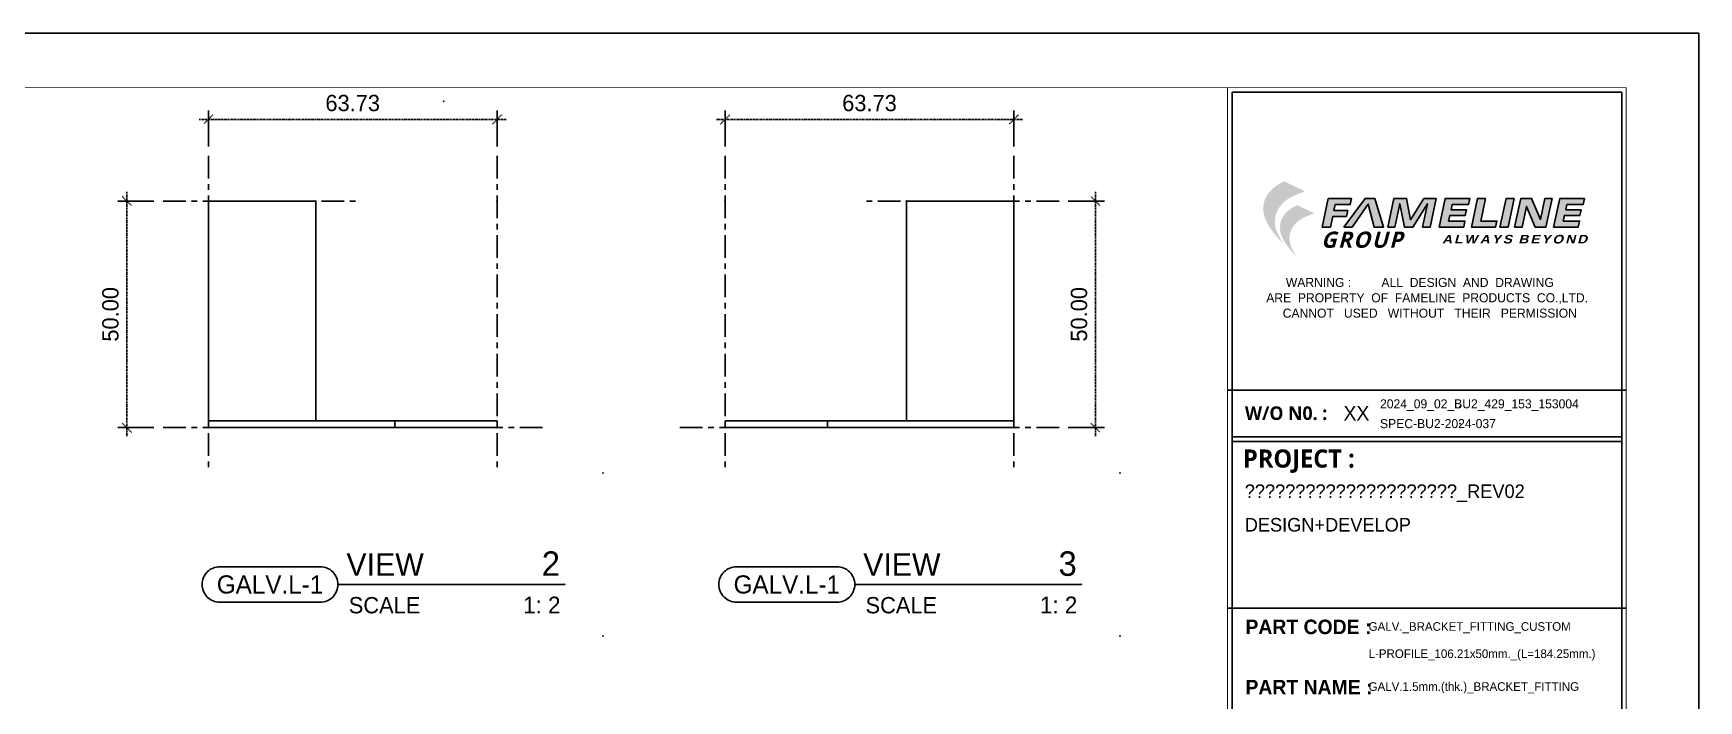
# Model space of a CAD drawing. Header units: millimetres. Extents: x -244126 to 368105, y -173968 to 259060.
# Drawn here: x 9336 to 9703.6, y 4170.9 to 4318.1 of the extents above; entities that cross this region are included whole.
import ezdxf
from ezdxf.enums import TextEntityAlignment as Align

# ---------------------------------------------------------------- set-up
doc = ezdxf.new("R2010")
doc.units = ezdxf.units.MM
doc.header["$MEASUREMENT"] = 0
for name, pattern in [('005_GG_TA_LINE', [13.75, 5, -1.25, 1.25, -1.25, 5]), ('ACAD_ISO04W100', [30, 24, -3, 0, -3]), ('BORDER2', [22.225, 6.35, -3.175, 6.35, -3.175, 0, -3.175]), ('CENTER', [2, 1.25, -0.25, 0.25, -0.25]), ('TA_GL_000.00010', [0.000275, 0.0001, -2.5e-05, 2.5e-05, -2.5e-05, 0.0001]), ('TA_GL_005.00', [13.75, 5, -1.25, 1.25, -1.25, 5]), ('TA_HL_003.00000', [19.5, 10.65, -8.85])]:
    doc.linetypes.add(name, pattern=pattern)
for name, color, linetype in [('000 - D I M', 6, 'Continuous'), ('000 - GRID', 8, 'CENTER'), ('000 - L I N E 0.1', 1, 'Continuous'), ('000 - SYMBOL CON', 1, 'Continuous'), ('000 - T E X T', 4, 'Continuous'), ('000 - TITLEBLOCK', 4, 'Continuous'), ('000 - WIPEOUT', 250, 'Continuous'), ('002 - STRUCTURAL STEEL', 4, 'Continuous'), ('T E X T', 4, 'Continuous')]:
    doc.layers.add(name, color=color, linetype=linetype)
doc.styles.add('Cetury Gothic', font='GOTHIC.TTF')
doc.styles.add('CORDIA', font='cordia.shx')
doc.styles.add('MtXpl_BrowalliaUPC', font='BrowalliaUPC.ttf')
doc.styles.add('MtXpl_Century_Gothic', font='GOTHICB.TTF')
doc.styles.add('MtXpl_Malgun_Gothic', font='malgunbd.ttf')
doc.styles.add('TA', font='Cordia New.ttf', dxfattribs={"height": 4.5})
doc.dimstyles.new('DIM E-E', dxfattribs={"dimscale": 2, "dimtxt": 0.18, "dimasz": 0.1, "dimexe": 0.1, "dimexo": 0.1, "dimgap": 0.09, "dimtad": 1, "dimtoh": 1, "dimzin": 0, "dimdsep": 46, "dimtxsty": 'CORDIA', "dimblk": 'OBLIQUE', "dimcen": 0.1, "dimdle": 0.1, "dimclrd": 40, "dimclre": 140, "dimclrt": 3, "dimadec": 0, "dimazin": 0, "dimtfac": 1, "dimtix": 1, "dimtmove": 2, "dimatfit": 3, "dimfxl": 1, "dimtolj": 1, "dimtzin": 0, "dimarcsym": 0})

# ---------------------------------------------------------------- blocks, each defined once
blk = doc.blocks.new('A$Cfd196da9')
at = {"color": 0, "linetype": 'ByBlock', "const_width": 0.1}
blk.add_lwpolyline([(-143.5, -98), (96.5, -98), (96.5, 99), (-143.5, 99)], close=True, dxfattribs=at)
blk = doc.blocks.new('NEW LOGO FAMELINE')
h = blk.add_hatch(color=3)
h.dxf.hatch_style = 1
h.set_gradient(color1=(51, 51, 51), color2=(132, 132, 132), tint=1, name='INVHEMISPHERICAL')
edge = h.paths.add_edge_path()
edge.add_spline(control_points=[(167, -151.3), (166.2, -150.2), (164.6, -148), (161.9, -143.2), (159.3, -137.4), (158.4, -130.6), (159.4, -124.4), (161.9, -118.6), (166.8, -112.3), (175.3, -106.8), (182.7, -104.2), (186.7, -102.7)], knot_values=[0, 0, 0, 0, 3.999368, 8.221458, 16.423435, 22.935826, 28.683381, 35.030362, 41.70231, 52.106571, 65.045306, 65.045306, 65.045306, 65.045306], degree=3, periodic=0)
edge.add_line((186.7, -102.7), (167.5, -93.5))
edge.add_spline(control_points=[(167.5, -93.5), (165.3, -94.5), (160.7, -96.8), (154.8, -101.7), (150.3, -107.6), (148, -114.3), (147.8, -121.1), (149.6, -128.8), (153.3, -135.6), (157.9, -141.6), (162.1, -146.7), (165.3, -149.7), (167, -151.3)], knot_values=[0, 0, 0, 0, 7.114643, 15.455222, 22.761373, 29.246418, 36.248595, 42.954952, 52.716962, 59.173886, 65.493194, 72.469008, 72.469008, 72.469008, 72.469008], degree=3, periodic=0)
edge = h.paths.add_edge_path(flags=16)
edge.add_spline(control_points=[(174.4, -106.3), (174.1, -106.2), (172.5, -105.6), (168.6, -105.4), (162.7, -105.8), (156.2, -106.9), (152.6, -109.1), (151, -110.1)], knot_values=[0, 0, 0, 0, 1.056476, 5.025479, 11.599149, 18.811417, 24.352285, 24.352285, 24.352285, 24.352285], degree=3, periodic=0)
edge.add_spline(control_points=[(151, -110.1), (151.1, -109.8), (151.2, -109.5), (151.8, -108.3), (152.4, -107.3), (153.9, -105.1), (154.9, -104), (157.1, -101.7), (158.4, -100.5), (160.4, -99), (161.1, -98.5), (162.6, -97.6), (163.3, -97.1), (164.9, -96.2), (165.8, -95.8), (167, -95.2), (167.2, -95.1), (167.5, -95)], knot_values=[0.636744, 0.636744, 0.636744, 0.636744, 1.528083, 1.528083, 5.150301, 5.150301, 9.845601, 9.845601, 15.15015, 15.15015, 17.802424, 17.802424, 20.454698, 20.454698, 23.491903, 23.491903, 24.373762, 24.373762, 24.373762, 24.373762], degree=3, periodic=0)
edge.add_line((167.5, -95), (183.3, -102.6))
edge.add_spline(control_points=[(183.3, -102.6), (182.4, -102.9), (181.5, -103.2), (178.6, -104.4), (176.5, -105.2), (174.4, -106.3)], knot_values=[3.151221, 3.151221, 3.151221, 3.151221, 5.963358, 5.963358, 12.618488, 12.618488, 12.618488, 12.618488], degree=3, periodic=0)
h = blk.add_hatch(color=253)
h.dxf.hatch_style = 1
edge = h.paths.add_edge_path()
edge.add_spline(control_points=[(167.5, -95), (167.2, -95.1), (167, -95.2), (165.8, -95.8), (164.9, -96.2), (163.3, -97.1), (162.6, -97.6), (161.1, -98.5), (160.4, -99), (158.4, -100.5), (157.1, -101.7), (154.9, -104), (153.9, -105.1), (152.4, -107.3), (151.8, -108.3), (151.2, -109.5), (151.1, -109.8), (151, -110.1)], knot_values=[0.636744, 0.636744, 0.636744, 0.636744, 1.518603, 1.518603, 4.555808, 4.555808, 7.208082, 7.208082, 9.860357, 9.860357, 15.164905, 15.164905, 19.860205, 19.860205, 23.482423, 23.482423, 24.373762, 24.373762, 24.373762, 24.373762], degree=3, periodic=0)
edge.add_spline(control_points=[(151, -110.1), (152.6, -109.1), (156.2, -106.9), (162.7, -105.8), (168.6, -105.4), (172.5, -105.6), (174.1, -106.2), (174.4, -106.3)], knot_values=[0, 0, 0, 0, 5.540868, 12.753135, 19.326806, 23.295809, 24.352285, 24.352285, 24.352285, 24.352285], degree=3, periodic=0)
edge.add_spline(control_points=[(174.4, -106.3), (176.5, -105.2), (178.6, -104.4), (181.5, -103.2), (182.4, -102.9), (183.3, -102.6)], knot_values=[3.151221, 3.151221, 3.151221, 3.151221, 9.806351, 9.806351, 12.618488, 12.618488, 12.618488, 12.618488], degree=3, periodic=0)
edge.add_line((183.3, -102.6), (167.5, -95))
edge = h.paths.add_edge_path()
edge.add_spline(control_points=[(179.5, -116.8), (179.3, -116.9), (179.1, -117), (178.1, -117.4), (177.4, -117.8), (176, -118.5), (175.4, -118.9), (174.3, -119.6), (173.7, -120), (172, -121.3), (171, -122.3), (169.1, -124.2), (168.3, -125.1), (167.1, -126.9), (166.6, -127.7), (166.1, -128.8), (166, -129), (165.9, -129.2)], knot_values=[0.636744, 0.636744, 0.636744, 0.636744, 1.518603, 1.518603, 4.555808, 4.555808, 7.208082, 7.208082, 9.860357, 9.860357, 15.164905, 15.164905, 19.860205, 19.860205, 23.482423, 23.482423, 24.373762, 24.373762, 24.373762, 24.373762], degree=3, periodic=0)
edge.add_spline(control_points=[(165.9, -129.2), (166.3, -129), (166.6, -128.7), (167, -128.5)], knot_values=[0, 0, 0, 0, 1.522018, 1.522018, 1.522018, 1.522018], degree=3, periodic=0)
edge.add_spline(control_points=[(167, -128.5), (167.7, -128.1), (168.5, -127.7), (169.2, -127.3)], knot_values=[1.522018, 1.522018, 1.522018, 1.522018, 4.566053, 4.566053, 4.566053, 4.566053], degree=3, periodic=0)
edge.add_spline(control_points=[(169.2, -127.3), (169.5, -127.2), (170.2, -126.9), (171, -126.6), (171.6, -126.5)], knot_values=[4.566053, 4.566053, 4.566053, 4.566053, 5.540868, 7.610089, 7.610089, 7.610089, 7.610089], degree=3, periodic=0)
edge.add_spline(control_points=[(171.6, -126.5), (172.4, -126.3), (173.2, -126.1), (174, -126)], knot_values=[7.610089, 7.610089, 7.610089, 7.610089, 10.654125, 10.654125, 10.654125, 10.654125], degree=3, periodic=0)
edge.add_spline(control_points=[(174, -126), (174.6, -125.9), (175.8, -125.7), (177.1, -125.6), (177.8, -125.5)], knot_values=[10.654125, 10.654125, 10.654125, 10.654125, 12.753135, 15.220178, 15.220178, 15.220178, 15.220178], degree=3, periodic=0)
edge.add_spline(control_points=[(177.8, -125.5), (178.9, -125.5), (180.1, -125.4), (181.4, -125.4), (181.5, -125.4)], knot_values=[15.220178, 15.220178, 15.220178, 15.220178, 19.326806, 19.786231, 19.786231, 19.786231, 19.786231], degree=3, periodic=0)
edge.add_spline(control_points=[(181.5, -125.4), (182.1, -125.5), (182.8, -125.5), (183.4, -125.6)], knot_values=[19.786231, 19.786231, 19.786231, 19.786231, 22.069258, 22.069258, 22.069258, 22.069258], degree=3, periodic=0)
edge.add_spline(control_points=[(183.4, -125.6), (183.7, -125.6), (184.1, -125.7), (184.5, -125.8), (184.6, -125.9)], knot_values=[22.069258, 22.069258, 22.069258, 22.069258, 23.295809, 23.591276, 23.591276, 23.591276, 23.591276], degree=3, periodic=0)
edge.add_spline(control_points=[(184.6, -125.9), (184.8, -125.9), (185, -126), (185.2, -126.1)], knot_values=[23.591276, 23.591276, 23.591276, 23.591276, 24.352285, 24.352285, 24.352285, 24.352285], degree=3, periodic=0)
edge.add_spline(control_points=[(185.2, -126.1), (186.9, -125.2), (188.6, -124.5), (191, -123.5), (191.8, -123.3), (192.5, -123)], knot_values=[3.151221, 3.151221, 3.151221, 3.151221, 9.806351, 9.806351, 12.618488, 12.618488, 12.618488, 12.618488], degree=3, periodic=0)
edge.add_line((192.5, -123), (179.5, -116.8))
h = blk.add_hatch(color=3)
h.dxf.hatch_style = 1
h.set_gradient(color1=(51, 51, 51), color2=(132, 132, 132), tint=1, name='INVHEMISPHERICAL')
edge = h.paths.add_edge_path()
edge.add_spline(control_points=[(179.1, -163.1), (178.5, -162.2), (177.2, -160.4), (174.9, -156.5), (172.8, -151.7), (172, -146), (172.8, -140.9), (174.9, -136.2), (178.9, -131), (185.9, -126.5), (192, -124.3), (195.3, -123.1)], knot_values=[0, 0, 0, 0, 3.28902, 6.761203, 13.506384, 18.862075, 23.588778, 28.808439, 34.295348, 42.851654, 53.492273, 53.492273, 53.492273, 53.492273], degree=3, periodic=0)
edge.add_line((195.3, -123.1), (179.5, -115.6))
edge.add_spline(control_points=[(179.5, -115.6), (177.7, -116.4), (173.9, -118.3), (169.1, -122.3), (165.3, -127.2), (163.4, -132.7), (163.3, -138.3), (164.8, -144.6), (167.9, -150.2), (171.6, -155.1), (175.1, -159.3), (177.7, -161.8), (179.1, -163.1)], knot_values=[0, 0, 0, 0, 5.850974, 12.71014, 18.718608, 24.051811, 29.810295, 35.325501, 43.35363, 48.663707, 53.86061, 59.597414, 59.597414, 59.597414, 59.597414], degree=3, periodic=0)
edge = h.paths.add_edge_path(flags=16)
edge.add_spline(control_points=[(171.6, -126.5), (171, -126.6), (170.2, -126.9), (169.5, -127.2), (169.2, -127.3)], knot_values=[4.566053, 4.566053, 4.566053, 4.566053, 6.635274, 7.610089, 7.610089, 7.610089, 7.610089], degree=3, periodic=0)
edge.add_spline(control_points=[(169.2, -127.3), (168.5, -127.7), (167.7, -128.1), (167, -128.5)], knot_values=[1.522018, 1.522018, 1.522018, 1.522018, 4.566053, 4.566053, 4.566053, 4.566053], degree=3, periodic=0)
edge.add_spline(control_points=[(167, -128.5), (166.6, -128.7), (166.3, -129), (165.9, -129.2)], knot_values=[0, 0, 0, 0, 1.522018, 1.522018, 1.522018, 1.522018], degree=3, periodic=0)
edge.add_spline(control_points=[(165.9, -129.2), (166, -129), (166.1, -128.8), (166.6, -127.7), (167.1, -126.9), (168.3, -125.1), (169.1, -124.2), (171, -122.3), (172, -121.3), (173.7, -120), (174.3, -119.6), (175.4, -118.9), (176, -118.5), (177.4, -117.8), (178.1, -117.4), (179.1, -117), (179.3, -116.9), (179.5, -116.8)], knot_values=[0.636744, 0.636744, 0.636744, 0.636744, 1.528083, 1.528083, 5.150301, 5.150301, 9.845601, 9.845601, 15.15015, 15.15015, 17.802424, 17.802424, 20.454698, 20.454698, 23.491903, 23.491903, 24.373762, 24.373762, 24.373762, 24.373762], degree=3, periodic=0)
edge.add_line((179.5, -116.8), (192.5, -123))
edge.add_spline(control_points=[(192.5, -123), (191.8, -123.3), (191, -123.5), (188.6, -124.5), (186.9, -125.2), (185.2, -126.1)], knot_values=[3.151221, 3.151221, 3.151221, 3.151221, 5.963358, 5.963358, 12.618488, 12.618488, 12.618488, 12.618488], degree=3, periodic=0)
edge.add_spline(control_points=[(185.2, -126.1), (185, -126), (184.8, -125.9), (184.6, -125.9)], knot_values=[23.591276, 23.591276, 23.591276, 23.591276, 24.352285, 24.352285, 24.352285, 24.352285], degree=3, periodic=0)
edge.add_spline(control_points=[(184.6, -125.9), (184.5, -125.8), (184.1, -125.7), (183.7, -125.6), (183.4, -125.6)], knot_values=[22.069258, 22.069258, 22.069258, 22.069258, 22.364725, 23.591276, 23.591276, 23.591276, 23.591276], degree=3, periodic=0)
edge.add_spline(control_points=[(183.4, -125.6), (182.8, -125.5), (182.1, -125.5), (181.5, -125.4)], knot_values=[19.786231, 19.786231, 19.786231, 19.786231, 22.069258, 22.069258, 22.069258, 22.069258], degree=3, periodic=0)
edge.add_spline(control_points=[(181.5, -125.4), (181.4, -125.4), (180.1, -125.4), (178.9, -125.5), (177.8, -125.5)], knot_values=[15.220178, 15.220178, 15.220178, 15.220178, 15.679604, 19.786231, 19.786231, 19.786231, 19.786231], degree=3, periodic=0)
edge.add_spline(control_points=[(177.8, -125.5), (177.1, -125.6), (175.8, -125.7), (174.6, -125.9), (174, -126)], knot_values=[10.654125, 10.654125, 10.654125, 10.654125, 13.121167, 15.220178, 15.220178, 15.220178, 15.220178], degree=3, periodic=0)
edge.add_spline(control_points=[(174, -126), (173.2, -126.1), (172.4, -126.3), (171.6, -126.5)], knot_values=[7.610089, 7.610089, 7.610089, 7.610089, 10.654125, 10.654125, 10.654125, 10.654125], degree=3, periodic=0)
blk = doc.blocks.new('*U1670')
h = blk.add_hatch(color=3)
h.dxf.hatch_style = 1
h.paths.add_polyline_path([(510.88, 377.25), (512.73, 377.25), (513.23, 379.59), (516.26, 379.59), (516.54, 380.9), (513.5, 380.9), (513.78, 382.22), (517.05, 382.22), (517.34, 383.55), (512.22, 383.55)])
h.paths.add_polyline_path([(515.64, 377.25), (517.5, 377.25), (521.06, 382.34), (522.38, 377.25), (524.44, 377.25), (522.5, 383.55), (520.35, 383.55)])
h.paths.add_polyline_path([(528.02, 382.4), (529.06, 377.25), (530.93, 377.25), (534.14, 382.39), (533.05, 377.25), (534.73, 377.25), (536.07, 383.55), (533.35, 383.55), (530.4, 378.85), (529.51, 383.55), (526.71, 383.55), (525.37, 377.25), (526.93, 377.25)])
h.paths.add_polyline_path([(536.68, 377.25), (542.13, 377.25), (542.41, 378.58), (538.81, 378.58), (539.07, 379.83), (542.46, 379.83), (542.73, 381.07), (539.34, 381.07), (539.58, 382.22), (543.19, 382.22), (543.47, 383.55), (538.02, 383.55)])
h.paths.add_polyline_path([(543.82, 377.25), (549.18, 377.25), (549.46, 378.58), (545.9, 378.58), (546.95, 383.55), (545.16, 383.55)])
h.paths.add_polyline_path([(550.13, 377.25), (551.92, 377.25), (553.26, 383.55), (551.47, 383.55)])
h.paths.add_polyline_path([(553.37, 377.25), (555.01, 377.25), (555.97, 381.8), (557.88, 377.25), (560.29, 377.25), (561.63, 383.55), (560.03, 383.55), (559.05, 378.94), (557.1, 383.55), (554.71, 383.55)])
h.paths.add_polyline_path([(561.98, 377.25), (567.43, 377.25), (567.71, 378.58), (564.11, 378.58), (564.37, 379.83), (567.76, 379.83), (568.03, 381.07), (564.64, 381.07), (564.88, 382.22), (568.48, 382.22), (568.77, 383.55), (563.32, 383.55)])
at = {"color": 3, "linetype": 'Continuous'}
for p, q in [((490, 341.3), (578, 341.3)), ((490, 293.14), (578, 293.14))]:
    blk.add_line(p, q, dxfattribs=at)
at = {"color": 3}
for points in [[(517.34, 383.55), (512.22, 383.55), (510.88, 377.25), (512.73, 377.25), (513.23, 379.59), (516.26, 379.59), (516.54, 380.9), (513.5, 380.9), (513.78, 382.22), (517.05, 382.22), (517.34, 383.55)], [(515.64, 377.25), (520.35, 383.55), (522.5, 383.55), (524.44, 377.25), (522.38, 377.25), (521.06, 382.34), (517.5, 377.25), (515.64, 377.25)], [(525.37, 377.25), (526.93, 377.25), (528.02, 382.4), (529.06, 377.25), (530.93, 377.25), (534.14, 382.39), (533.05, 377.25), (534.73, 377.25), (536.07, 383.55), (533.35, 383.55), (530.4, 378.85), (529.51, 383.55), (526.71, 383.55), (525.37, 377.25)], [(546.95, 383.55), (545.16, 383.55), (543.82, 377.25), (549.18, 377.25), (549.46, 378.58), (545.9, 378.58), (546.95, 383.55)], [(551.47, 383.55), (553.26, 383.55), (551.92, 377.25), (550.13, 377.25), (551.47, 383.55)], [(553.37, 377.25), (555.01, 377.25), (555.97, 381.8), (557.88, 377.25), (560.29, 377.25), (561.63, 383.55), (560.03, 383.55), (559.05, 378.94), (557.1, 383.55), (554.71, 383.55), (553.37, 377.25)]]:
    blk.add_lwpolyline(points, dxfattribs=at)
for points in [[(539.58, 382.22), (543.19, 382.22), (543.47, 383.55), (538.02, 383.55), (536.68, 377.25), (542.13, 377.25), (542.41, 378.58), (538.81, 378.58), (539.07, 379.83), (542.46, 379.83), (542.73, 381.07), (539.34, 381.07)], [(564.88, 382.22), (568.48, 382.22), (568.77, 383.55), (563.32, 383.55), (561.98, 377.25), (567.43, 377.25), (567.71, 378.58), (564.11, 378.58), (564.37, 379.83), (567.76, 379.83), (568.03, 381.07), (564.64, 381.07)]]:
    blk.add_lwpolyline(points, close=True, dxfattribs=at)
at = {"color": 3, "linetype": 'Continuous'}
blk.add_lwpolyline([(577, 330.96), (577, 329.96), (491, 329.96), (491, 330.96)], close=True, dxfattribs=at)
for p in [(317, 405), (541.3, 337.59), (541.3, 333.89)]:
    blk.add_point(p)
at = {"layer": '000 - L I N E 0.1', "color": 21, "linetype": 'Continuous'}
blk.add_lwpolyline([(579.76, 420), (594, 420), (594, 405.76)], dxfattribs=at)
at = {"layer": '000 - T E X T', "color": 3, "const_width": 0.2}
blk.add_lwpolyline([(578, 14), (490, 14), (490, 408), (578, 408)], close=True, dxfattribs=at)
at = {"layer": '000 - T E X T', "color": 3}
blk.add_lwpolyline([(577, 15), (491, 15), (491, 407), (577, 407)], close=True, dxfattribs=at)
at = {"layer": '000 - TITLEBLOCK', "color": 250}
blk.add_lwpolyline([(0, 0), (594, 0), (594, 420), (0, 420)], close=True, dxfattribs=at)
at = {"color": 3, "xscale": 0.2379114290367492, "yscale": 0.2379114290367492, "zscale": 0.2379114290367492}
blk.add_blockref('NEW LOGO FAMELINE', (462.69, 409.57), dxfattribs=at)
at = {"layer": '000 - T E X T', "color": 3, "xscale": 2, "yscale": 2, "zscale": 2}
blk.add_blockref('A$Cfd196da9', (297, 210), dxfattribs=at)
at = {"color": 2, "attachment_point": 1, "style": 'Cetury Gothic'}
for s, width, insert, char_height in [('{\\f@Meiryo UI|b1|i1|c0|p34;\\T1.1;GROUP}', 22.5192, (510.65, 376.25), 3.5687), ('{\\fArial Black|b0|i1|c0|p34;\\T1.2;ALWAYS BEYOND}', 36.507, (537.36, 375.53), 1.9033)]:
    blk.add_mtext_dynamic_manual_height_columns(s, width=width, gutter_width=5.95, heights=[0], dxfattribs=dict(at, insert=insert, char_height=char_height))
at = {"color": 4, "style": 'TA'}
blk.add_attdef('PAPER_SIZE', text='', height=2.5, dxfattribs=at).set_placement((568.6, 9.97), align=Align.MIDDLE_RIGHT)
blk.add_attdef('SCALE_SIZE', text='', height=2.5, dxfattribs=at).set_placement((573.51, 10.03), align=Align.MIDDLE_LEFT)
at = {"layer": '000 - T E X T', "color": 250, "style": 'TA'}
for tag, height, p in [('SUPERLINK', 2, (17.26, 415.77)), ('NAMEFILE', 2, (17.26, 411.76)), ('SC', 40, (3.36, 375.21))]:
    blk.add_attdef(tag, text='', height=height, dxfattribs=at).set_placement(p, align=Align.MIDDLE_LEFT)
at = {"layer": '000 - T E X T', "color": 4, "style": 'TA'}
for tag, height, p in [('NAME_JOB_1', 2, (523.67, 338.25)), ('NAME_JOB_2', 2, (523.67, 333.89)), ('NAME_PROJECT_1', 3, (493.81, 318.97)), ('NAME_PROJECT_2', 3, (493.81, 311.57)), ('NAME_PROJECT_3', 3, (493.81, 304.17)), ('CODE_VALUE_1', 1.9, (521.15, 289.12)), ('CODE_VALUE_2', 1.9, (521.15, 283.12)), ('PART_NAME_VALUE_1', 1.9, (521.15, 275.87)), ('PART_NAME_VALUE_2', 1.9, (521.15, 269.87)), ('PART_NAME_VALUE_3', 1.9, (521.15, 263.87)), ('MATTERIAL_VALUE_1', 3.6, (521.96, 256.9)), ('SPEC_VALUE', 3.6, (521.96, 248.68)), ('THICKNESS_VALUE', 3.6, (521.96, 240.53)), ('COATING_VALUE_1', 3.6, (521.96, 232.5)), ('COATING_VALUE_2', 3.6, (521.96, 224.47)), ('NAME_TITLE_1', 2.4, (494.51, 77.62)), ('NAME_TITLE_2', 2.4, (494.51, 70.96)), ('NAME_TITLE_3', 2.4, (494.51, 64.3)), ('DRAWING_NO1', 2.4, (494.61, 32.92)), ('DRAWING_NO2', 2.4, (494.61, 24.91))]:
    blk.add_attdef(tag, text='', height=height, dxfattribs=at).set_placement(p, align=Align.MIDDLE_LEFT)
for tag, p in [('NAME_DAFT', (553.41, 136.22)), ('NAME_CHECKED', (553.41, 122.6)), ('NAME_DESIGNER', (553.41, 109.21)), ('NAME_DESIGN_MGR', (553.41, 95.12))]:
    blk.add_attdef(tag, text='', height=3.6, dxfattribs=at).set_placement(p, align=Align.MIDDLE_CENTER)
for tag, p, height in [('REV', (553.53, 50.25), 3.75), ('NAME_REMARK', (55.29, 17.3), 4)]:
    blk.add_attdef(tag, p, '', height=height, dxfattribs=at)
at = {"layer": '000 - T E X T', "color": 4, "style": 'Cetury Gothic'}
for tag, p in [('SHEET_NO.', (561.58, 34)), ('TOTAL_SHEET_NO.', (560.97, 17.64))]:
    blk.add_attdef(tag, text='', height=3.6, dxfattribs=at).set_placement(p, align=Align.CENTER)
at = {"layer": 'T E X T', "color": 4, "linetype": '005_GG_TA_LINE'}
for s, height, style, p in [(' WARNING :         ALL  DESIGN  AND  DRAWING', 2, 'Cetury Gothic', (502.13, 364.03)), ('ARE  PROPERTY  OF  FAMELINE  PRODUCTS  CO.,LTD.', 2, 'Cetury Gothic', (498.55, 360.65)), (' CANNOT   USED   WITHOUT   THEIR   PERMISSION', 2, 'Cetury Gothic', (501.44, 357.26)), ('W/O N0. :', 3, 'MtXpl_Malgun_Gothic', (493.85, 334.69)), ('XX', 3.2, 'Cetury Gothic', (515.6, 334.57)), ('PROJECT :', 4, 'MtXpl_Malgun_Gothic', (493.42, 324.18)), ('PART CODE :', 3.2, 'MtXpl_Century_Gothic', (493.95, 287.44)), ('PART NAME :', 3.2, 'MtXpl_Century_Gothic', (493.95, 274.15))]:
    blk.add_text(s, height=height, dxfattribs=dict(at, style=style)).set_placement(p)
blk = doc.blocks.new('*U604')
at = {"color": 0}
blk.add_wipeout([(0, -48.5), (23.7, -48.5), (23.7, 0), (0, 0)], dxfattribs=at).dxf.layer = '000 - WIPEOUT'
at = {"layer": '002 - STRUCTURAL STEEL', "color": 0, "linetype": 'ByBlock'}
blk.add_lwpolyline([(0, -48.5), (23.7, -48.5), (23.7, 0), (0, 0)], close=True, dxfattribs=at)
blk = doc.blocks.new('*U605')
at = {"color": 0}
blk.add_wipeout([(0, -1.5), (41.14, -1.5), (41.14, 0), (0, 0)], dxfattribs=at).dxf.layer = '000 - WIPEOUT'
at = {"layer": '002 - STRUCTURAL STEEL', "color": 0, "linetype": 'ByBlock'}
blk.add_lwpolyline([(0, -1.5), (41.14, -1.5), (41.14, 0), (0, 0)], close=True, dxfattribs=at)
blk = doc.blocks.new('*U606')
at = {"color": 0}
blk.add_wipeout([(0, -1.5), (22.58, -1.5), (22.58, 0), (0, 0)], dxfattribs=at).dxf.layer = '000 - WIPEOUT'
at = {"layer": '002 - STRUCTURAL STEEL', "color": 0, "linetype": 'ByBlock'}
blk.add_lwpolyline([(0, -1.5), (22.58, -1.5), (22.58, 0), (0, 0)], close=True, dxfattribs=at)
blk = doc.blocks.new('*U230')
at = {"color": 3}
blk.add_point((0, -63.73), dxfattribs=at)
at = {"layer": '000 - GRID', "color": 0, "linetype": 'ByBlock'}
blk.add_line((0, 10), (0, -73.73), dxfattribs=at)
at = {"layer": '000 - GRID', "color": 0}
blk.add_point((0, 0), dxfattribs=at)
at = {"style": 'TA', "flags": 1}
blk.add_attdef('LOCATION', (6, 6), '', height=4.5, dxfattribs=at)
blk = doc.blocks.new('*U257')
at = {"color": 3}
blk.add_point((0, -23.7), dxfattribs=at)
at = {"layer": '000 - GRID', "color": 0, "linetype": 'ByBlock'}
blk.add_line((0, 10), (0, -33.7), dxfattribs=at)
at = {"layer": '000 - GRID', "color": 0}
blk.add_point((0, 0), dxfattribs=at)
at = {"style": 'TA', "flags": 1}
blk.add_attdef('LOCATION', (6, 6), '', height=4.5, dxfattribs=at)
blk = doc.blocks.new('*U226')
at = {"color": 3}
blk.add_point((0, -50), dxfattribs=at)
at = {"layer": '000 - GRID', "color": 0, "linetype": 'ByBlock'}
blk.add_line((0, 10), (0, -60), dxfattribs=at)
at = {"layer": '000 - GRID', "color": 0}
blk.add_point((0, 0), dxfattribs=at)
at = {"style": 'TA', "flags": 1}
blk.add_attdef('LOCATION', (6, 6), '', height=4.5, dxfattribs=at)
blk = doc.blocks.new('_Oblique')
at = {"color": 0, "linetype": 'ByBlock', "lineweight": -2}
blk.add_line((-0.5, -0.5), (0.5, 0.5), dxfattribs=at)
blk = doc.blocks.new('*D2696')
at = {"layer": '000 - D I M', "color": 40, "linetype": 'TA_GL_000.00010', "lineweight": -2, "transparency": 16777216}
blk.add_line((9356.64, 4283.13), (9356.64, 4229.13), dxfattribs=at)
at = {"layer": '000 - D I M', "color": 140, "linetype": 'ACAD_ISO04W100', "lineweight": -2, "transparency": 16777216}
for p, q in [((9362.64, 4281.13), (9354.64, 4281.13)), ((9362.64, 4231.13), (9354.64, 4231.13))]:
    blk.add_line(p, q, dxfattribs=at)
at = {"layer": 'Defpoints', "color": 0, "linetype": 'TA_GL_000.00010', "transparency": 16777216}
for p in [(9364.64, 4281.13), (9356.64, 4231.13), (9364.64, 4231.13)]:
    blk.add_point(p, dxfattribs=at)
at = {"layer": '000 - D I M', "color": 40, "linetype": 'TA_GL_000.00010', "lineweight": -2, "transparency": 16777216, "xscale": 2, "yscale": 2, "zscale": 2}
for p, rotation in [((9356.64, 4281.13), 90), ((9356.64, 4231.13), 270)]:
    blk.add_blockref('_Oblique', p, dxfattribs=dict(at, rotation=rotation))
at = {"layer": '000 - D I M', "color": 3, "linetype": 'TA_GL_000.00010', "transparency": 16777216, "insert": (9353.04, 4256.13), "char_height": 3.6, "attachment_point": 5, "rotation": 90, "style": 'CORDIA'}
blk.add_mtext('\\A1;50.00', dxfattribs=at)
blk = doc.blocks.new('*D2697')
at = {"layer": '000 - D I M', "color": 140, "linetype": 'ACAD_ISO04W100', "lineweight": -2, "transparency": 16777216}
for p, q in [((9374.64, 4293.13), (9374.64, 4301.13)), ((9438.37, 4293.13), (9438.37, 4301.13))]:
    blk.add_line(p, q, dxfattribs=at)
at = {"layer": '000 - D I M', "color": 40, "linetype": 'TA_GL_000.00010', "lineweight": -2, "transparency": 16777216}
blk.add_line((9372.64, 4299.13), (9440.37, 4299.13), dxfattribs=at)
at = {"layer": 'Defpoints', "color": 0, "linetype": 'TA_GL_000.00010', "transparency": 16777216}
for p in [(9438.37, 4299.13), (9374.64, 4291.13), (9438.37, 4291.13)]:
    blk.add_point(p, dxfattribs=at)
at = {"layer": '000 - D I M', "color": 40, "linetype": 'TA_GL_000.00010', "lineweight": -2, "transparency": 16777216, "xscale": 2, "yscale": 2, "zscale": 2, "rotation": 180}
blk.add_blockref('_Oblique', (9374.64, 4299.13), dxfattribs=at)
at = {"layer": '000 - D I M', "color": 40, "linetype": 'TA_GL_000.00010', "lineweight": -2, "transparency": 16777216, "xscale": 2, "yscale": 2, "zscale": 2}
blk.add_blockref('_Oblique', (9438.37, 4299.13), dxfattribs=at)
at = {"layer": '000 - D I M', "color": 3, "linetype": 'TA_GL_000.00010', "transparency": 16777216, "insert": (9406.5, 4302.73), "char_height": 3.6, "attachment_point": 5, "style": 'CORDIA'}
blk.add_mtext('\\A1;63.73', dxfattribs=at)
blk = doc.blocks.new('*U869')
at = {"color": 4}
blk.add_line((-4.26, 5.7), (-29.26, 5.7), dxfattribs=at)
at = {"linetype": 'TA_GL_000.00010'}
blk.add_point((0, 18), dxfattribs=at)
for p in [(-4.26, 5.7), (0, 0)]:
    blk.add_point(p)
at = {"layer": '000 - SYMBOL CON', "color": 0, "linetype": 'ByBlock'}
blk.add_lwpolyline([(-42.3, 7.66, 0.414214), (-44.26, 5.7, 0.414214), (-42.3, 3.74), (-31.22, 3.74, 0.414214), (-29.26, 5.7, 0.414214), (-31.22, 7.66)], format="xyb", close=True, dxfattribs=at)
at = {"color": 4, "linetype": 'BORDER2', "style": 'Cetury Gothic'}
blk.add_text('SCALE', height=1.8, dxfattribs=at).set_placement((-28.07, 2.51))
at = {"color": 0, "style": 'TA'}
for tag, p in [('HEADING2', (-28.33, 10.65)), ('HEADING', (-28.33, 6.65))]:
    blk.add_attdef(tag, p, '', height=2.5, dxfattribs=at)
for tag, height, p in [('LO', 2.7, (-4.76, 6.65)), ('SC', 1.85, (-4.7, 2.51))]:
    blk.add_attdef(tag, text='', height=height, dxfattribs=at).set_placement(p, align=Align.RIGHT)
at = {"layer": '000 - T E X T', "color": 0, "style": 'MtXpl_BrowalliaUPC'}
blk.add_attdef('NO.CODE', text='', height=2, dxfattribs=at).set_placement((-36.76, 5.7), align=Align.MIDDLE_CENTER)
blk = doc.blocks.new('*D2692')
at = {"layer": '000 - D I M', "color": 40, "linetype": 'TA_GL_000.00010', "lineweight": -2, "transparency": 16777216}
blk.add_line((9570.43, 4283.13), (9570.43, 4229.13), dxfattribs=at)
at = {"layer": '000 - D I M', "color": 140, "linetype": 'ACAD_ISO04W100', "lineweight": -2, "transparency": 16777216}
for p, q in [((9564.43, 4281.13), (9572.43, 4281.13)), ((9564.43, 4231.13), (9572.43, 4231.13))]:
    blk.add_line(p, q, dxfattribs=at)
at = {"layer": 'Defpoints', "color": 0, "linetype": 'TA_GL_000.00010', "transparency": 16777216}
for p in [(9562.43, 4281.13), (9562.43, 4231.13), (9570.43, 4231.13)]:
    blk.add_point(p, dxfattribs=at)
at = {"layer": '000 - D I M', "color": 40, "linetype": 'TA_GL_000.00010', "lineweight": -2, "transparency": 16777216, "xscale": 2, "yscale": 2, "zscale": 2}
for p, rotation in [((9570.43, 4281.13), 90), ((9570.43, 4231.13), 270)]:
    blk.add_blockref('_Oblique', p, dxfattribs=dict(at, rotation=rotation))
at = {"layer": '000 - D I M', "color": 3, "linetype": 'TA_GL_000.00010', "transparency": 16777216, "insert": (9566.83, 4256.13), "char_height": 3.6, "attachment_point": 5, "rotation": 90, "style": 'CORDIA'}
blk.add_mtext('\\A1;50.00', dxfattribs=at)
blk = doc.blocks.new('*D2693')
at = {"layer": '000 - D I M', "color": 140, "linetype": 'ACAD_ISO04W100', "lineweight": -2, "transparency": 16777216}
for p, q in [((9488.71, 4293.13), (9488.71, 4301.13)), ((9552.43, 4293.13), (9552.43, 4301.13))]:
    blk.add_line(p, q, dxfattribs=at)
at = {"layer": '000 - D I M', "color": 40, "linetype": 'TA_GL_000.00010', "lineweight": -2, "transparency": 16777216}
blk.add_line((9554.43, 4299.13), (9486.71, 4299.13), dxfattribs=at)
at = {"layer": 'Defpoints', "color": 0, "linetype": 'TA_GL_000.00010', "transparency": 16777216}
for p in [(9488.71, 4299.13), (9488.71, 4291.13), (9552.43, 4291.13)]:
    blk.add_point(p, dxfattribs=at)
at = {"layer": '000 - D I M', "color": 40, "linetype": 'TA_GL_000.00010', "lineweight": -2, "transparency": 16777216, "xscale": 2, "yscale": 2, "zscale": 2, "rotation": 180}
blk.add_blockref('_Oblique', (9488.71, 4299.13), dxfattribs=at)
at = {"layer": '000 - D I M', "color": 40, "linetype": 'TA_GL_000.00010', "lineweight": -2, "transparency": 16777216, "xscale": 2, "yscale": 2, "zscale": 2}
blk.add_blockref('_Oblique', (9552.43, 4299.13), dxfattribs=at)
at = {"layer": '000 - D I M', "color": 3, "linetype": 'TA_GL_000.00010', "transparency": 16777216, "insert": (9520.57, 4302.73), "char_height": 3.6, "attachment_point": 5, "style": 'CORDIA'}
blk.add_mtext('\\A1;63.73', dxfattribs=at)

msp = doc.modelspace()

# ---------------------------------------------------------------- block references
at = {"color": 2, "linetype": 'TA_HL_003.00000'}
ref = msp.add_blockref('*U1670', (9109.59525, 3898.13396), dxfattribs=at)
ref.add_attrib('NAME_JOB_1', '2024_09_02_BU2_429_153_153004', dxfattribs={"layer": '000 - T E X T', "color": 4, "height": 2, "style": 'TA'}).set_placement((9633.26025, 4236.38401), align=Align.MIDDLE_LEFT)
ref.add_attrib('NAME_JOB_2', 'SPEC-BU2-2024-037', dxfattribs={"layer": '000 - T E X T', "color": 4, "height": 2, "style": 'TA'}).set_placement((9633.26025, 4232.02071), align=Align.MIDDLE_LEFT)
ref.add_attrib('NAME_PROJECT_1', 'สวนสัตว์แห่งใหม่ย่านคลองหก_REV02', dxfattribs={"layer": '000 - T E X T', "color": 4, "height": 3, "style": 'TA'}).set_placement((9603.4018, 4217.10304), align=Align.MIDDLE_LEFT)
ref.add_attrib('NAME_PROJECT_2', 'DESIGN+DEVELOP', dxfattribs={"layer": '000 - T E X T', "color": 4, "height": 3, "style": 'TA'}).set_placement((9603.4018, 4209.70304), align=Align.MIDDLE_LEFT)
ref.add_attrib('CODE_VALUE_1', 'GALV._BRACKET_FITTING_CUSTOM', dxfattribs={"layer": '000 - T E X T', "color": 4, "height": 1.9, "style": 'TA'}).set_placement((9630.74377, 4187.25594), align=Align.MIDDLE_LEFT)
ref.add_attrib('CODE_VALUE_2', 'L-PROFILE_106.21x50mm._(L=184.25mm.)', dxfattribs={"layer": '000 - T E X T', "color": 4, "height": 1.9, "style": 'TA'}).set_placement((9630.74377, 4181.25594), align=Align.MIDDLE_LEFT)
ref.add_attrib('PART_NAME_VALUE_1', 'GALV.1.5mm.(thk.)_BRACKET_FITTING', dxfattribs={"layer": '000 - T E X T', "color": 4, "height": 1.9, "style": 'TA'}).set_placement((9630.74377, 4174.00831), align=Align.MIDDLE_LEFT)
at = {"layer": '000 - T E X T', "xscale": 2, "yscale": 2, "zscale": 2}
for p, values in [((9461.77144, 4185.13382), {'NO.CODE': 'GALV.L-1', 'HEADING': 'VIEW', 'LO': '2', 'SC': '1: 2'}), ((9575.83653, 4185.13382), {'NO.CODE': 'GALV.L-1', 'HEADING': 'VIEW', 'LO': '3', 'SC': '1: 2'})]:
    msp.add_blockref('*U869', p, dxfattribs=at).add_auto_attribs(values)

# ---------------------------------------------------------------- dimensions: what is measured, and where the dimension line sits
at = {"layer": '000 - D I M', "linetype": 'TA_GL_000.00010'}
dim = msp.add_linear_dim(base=(9438.3689, 4299.13382), p1=(9374.64097, 4291.13382), p2=(9438.3689, 4291.13382), dimstyle='DIM E-E', override={"dimscale": 20}, dxfattribs=at)
dim.commit()
dim.dimension.update_dxf_attribs({"geometry": '*D2697', "text_midpoint": (9406.50494, 4302.73382)})
for base, p1, p2, angle, picture, middle in [((9488.70605, 4299.13382), (9552.43399, 4291.13382), (9488.70605, 4291.13382), 180, '*D2693', (9520.57002, 4302.73382)), ((9356.64097, 4231.13382), (9364.64097, 4281.13382), (9364.64097, 4231.13382), 90, '*D2696', (9353.04097, 4256.13382)), ((9570.43399, 4231.13382), (9562.43399, 4281.13382), (9562.43399, 4231.13382), 90, '*D2692', (9566.83399, 4256.13382))]:
    dim = msp.add_linear_dim(base=base, p1=p1, p2=p2, angle=angle, dimstyle='DIM E-E', override={"dimscale": 20}, dxfattribs=at)
    dim.commit()
    dim.dimension.update_dxf_attribs({"geometry": picture, "text_midpoint": middle})

# ---------------------------------------------------------------- next in the draw order: block references
at = {"color": 2, "xscale": -1, "rotation": 180}
msp.add_blockref('*U604', (9374.64097, 4232.63382), dxfattribs=at)
at = {"color": 2, "rotation": 180}
msp.add_blockref('*U604', (9552.43399, 4232.63382), dxfattribs=at)

# ---------------------------------------------------------------- next in the draw order: block references
at = {"color": 4, "xscale": -1, "rotation": 180}
msp.add_blockref('*U605', (9374.64097, 4231.13382), dxfattribs=at)
at = {"color": 4, "rotation": 180}
msp.add_blockref('*U605', (9552.43399, 4231.13382), dxfattribs=at)
at = {"layer": '000 - GRID', "linetype": 'TA_GL_005.00', "rotation": 90}
msp.add_blockref('*U257', (9374.64097, 4281.13382), dxfattribs=at)
at = {"layer": '000 - GRID', "linetype": 'TA_GL_005.00', "xscale": -1, "rotation": 270}
msp.add_blockref('*U257', (9552.43399, 4281.13382), dxfattribs=at)

# ---------------------------------------------------------------- next in the draw order: block references
at = {"color": 4, "rotation": 180}
msp.add_blockref('*U606', (9438.3689, 4231.13382), dxfattribs=at)
at = {"color": 4, "xscale": -1, "rotation": 180}
msp.add_blockref('*U606', (9488.70605, 4231.13382), dxfattribs=at)
at = {"layer": '000 - GRID', "linetype": 'TA_GL_005.00'}
msp.add_blockref('*U226', (9374.64097, 4281.13382), dxfattribs=at)
at = {"layer": '000 - GRID', "linetype": 'TA_GL_005.00', "xscale": -1}
msp.add_blockref('*U226', (9552.43399, 4281.13382), dxfattribs=at)

# ---------------------------------------------------------------- next in the draw order: block references
at = {"layer": '000 - GRID', "linetype": 'TA_GL_005.00'}
msp.add_blockref('*U226', (9438.3689, 4281.13382), dxfattribs=at)
at = {"layer": '000 - GRID', "linetype": 'TA_GL_005.00', "xscale": -1}
msp.add_blockref('*U226', (9488.70605, 4281.13382), dxfattribs=at)
at = {"layer": '000 - GRID', "linetype": 'TA_GL_005.00', "rotation": 90}
msp.add_blockref('*U230', (9374.64097, 4231.13382), dxfattribs=at)
at = {"layer": '000 - GRID', "linetype": 'TA_GL_005.00', "xscale": -1, "rotation": 270}
msp.add_blockref('*U230', (9552.43399, 4231.13382), dxfattribs=at)

doc.saveas('drawing.dxf')
